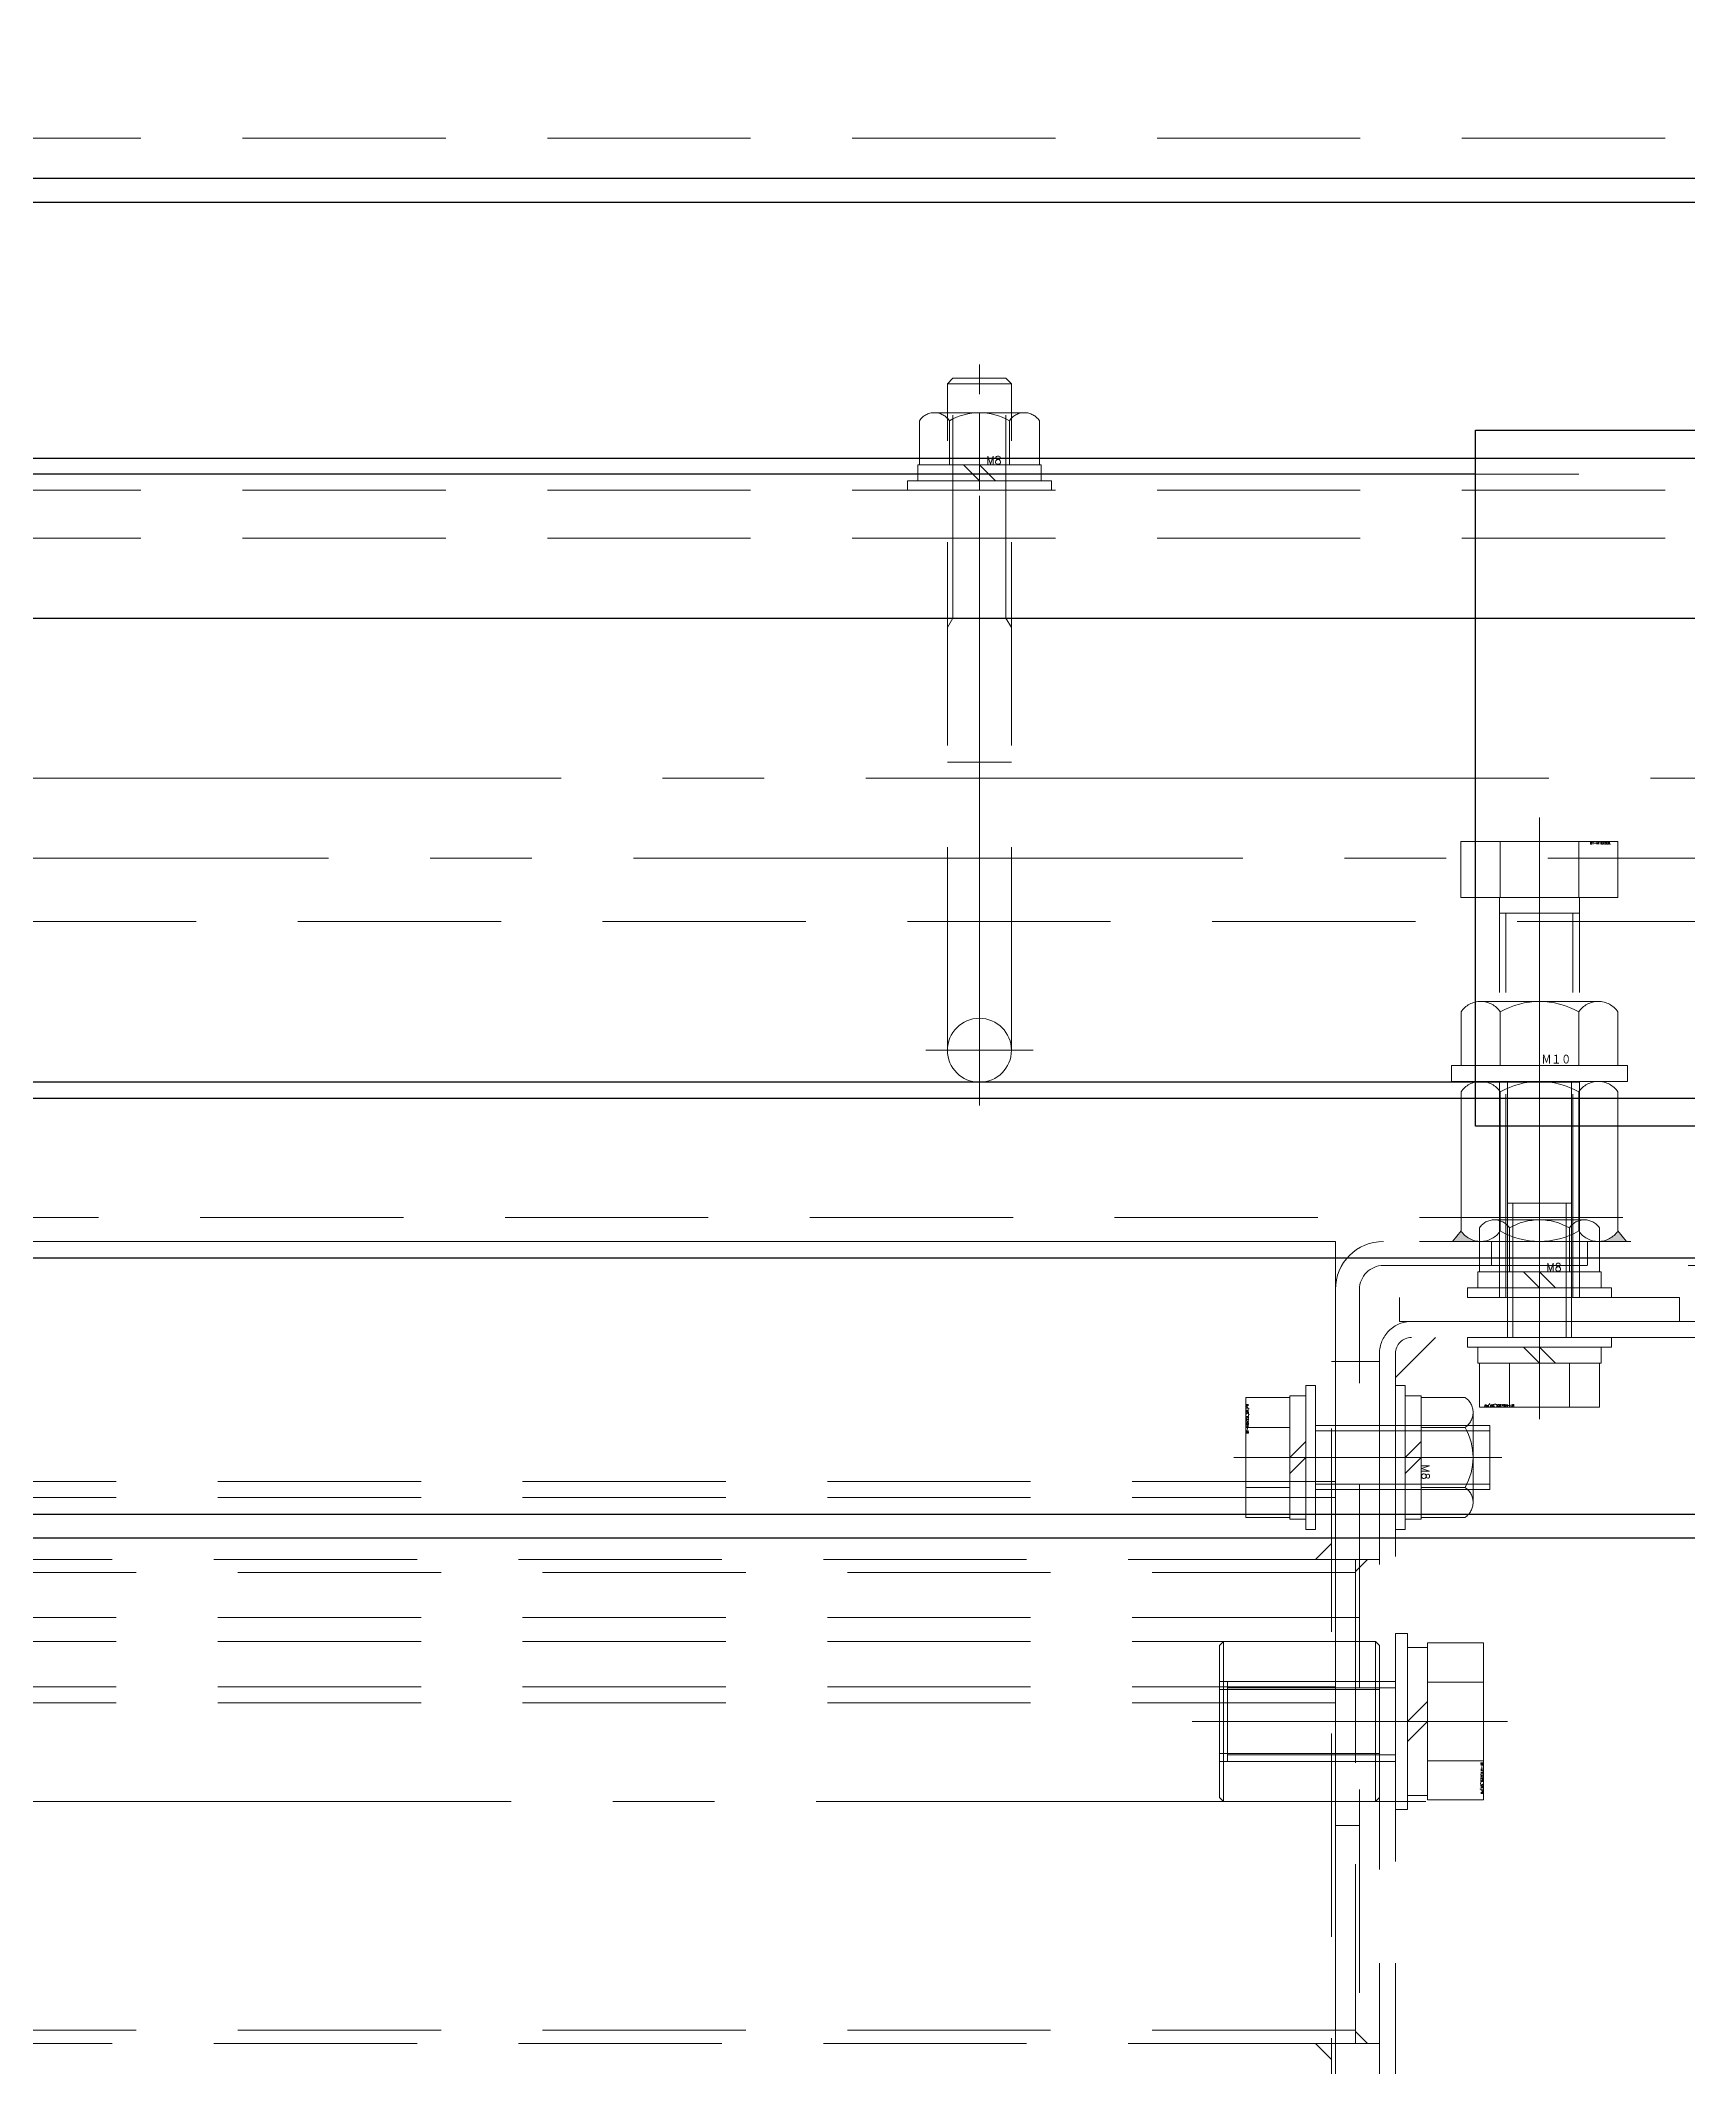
# Model space of a CAD drawing. Header units: millimetres. Extents: x -8731 to 85711, y -14522 to 31379.
# Drawn here: x 76385.5 to 76591.4, y 1396.7 to 1649.9 of the extents above; entities that cross this region are included whole.
import ezdxf
from ezdxf import colors
from ezdxf.entities.mleader import LeaderData, LeaderLine
from ezdxf.enums import TextEntityAlignment as Align
from ezdxf.math import Vec2, Vec3

# ---------------------------------------------------------------- set-up
doc = ezdxf.new("R2010")
doc.units = ezdxf.units.MM
doc.header["$LTSCALE"] = 4
doc.linetypes.add('CENTER2', pattern=[28.575, 19.05, -3.175, 3.175, -3.175])
doc.linetypes.add('HIDDEN', pattern=[9.525, 6.35, -3.175])
for name, color, linetype, lineweight in [('04_HIDDEN', 2, 'HIDDEN', 13), ('05_CENTER', 4, 'CENTER2', 13), ('08_DIM', 3, 'Continuous', 13)]:
    doc.layers.add(name, color=color, linetype=linetype, lineweight=lineweight)
doc.layers.add('10_DRAFT', color=8, linetype='Continuous', lineweight=0, plot=False)
doc.styles.add('KANJI0', font='txt.shx', dxfattribs={"width": 0.9, "height": 30, "bigfont": 'bigfont'})
doc.styles.add('KSS_TXT', font='txt.shx', dxfattribs={"bigfont": 'extfont2.shx'})
doc.styles.add('KSS_TXT_L', font='txt.shx', dxfattribs={"height": 9, "bigfont": 'extfont2.shx'})
doc.styles.get("Standard").update_dxf_attribs({"font": 'txt.shx', "bigfont": 'extfont2.shx'})

# ---------------------------------------------------------------- blocks, each defined once
blk = doc.blocks.new('AM_BALLOON1')
at = {"transparency": 16777216}
blk.add_circle((0, 0), 5, dxfattribs=at)
blk.add_attdef('B_NUMBER', text='', height=3, dxfattribs=at).set_placement((0, 0), align=Align.MIDDLE_CENTER)
blk = doc.blocks.new('_OPEN')
at = {"color": 0, "linetype": 'ByBlock'}
for p, q in [((-1, 0.1667), (0, 0)), ((0, 0), (-1, -0.1667)), ((0, 0), (-1, 0))]:
    blk.add_line(p, q, dxfattribs=at)
blk = doc.blocks.new('A$C44654170_1_1')
at = {"color": 0}
blk.add_lwpolyline([(3, 17.5), (0, 17.5), (0, -17.5), (3, -17.5)], close=True, dxfattribs=at)
at = {"layer": '05_CENTER'}
blk.add_line((6.33, 0), (-3.33, 0), dxfattribs=at)
blk = doc.blocks.new('M8Nza_1_1_1')
at = {"color": 0}
for p, q in [((-7.5, 8.69), (-7.5, 3.2)), ((5.62, 9.7), (-5.63, 9.7)), ((-3.75, 3.2), (-3.75, 8.69)), ((3.75, 8.69), (3.75, 3.2)), ((7.5, 3.2), (7.5, 8.69)), ((-7.7, 3.2), (7.7, 3.2)), ((-7.7, 3.2), (-7.7, 1.2)), ((0, 1.2), (-2, 3.2)), ((0, 3.2), (2, 1.2)), ((7.7, 3.2), (7.7, 1.2))]:
    blk.add_line(p, q, dxfattribs=at)
at = {"color": 0, "linetype": 'CENTER2'}
blk.add_line((0, 9.7), (0, 0), dxfattribs=at)
at = {"color": 0}
blk.add_lwpolyline([(-9, 1.2), (9, 1.2), (9, 0), (-9, 0)], close=True, dxfattribs=at)
for centre, radius, start, end in [((-5.63, 7.45), 2.25, 33.626, 146.374), ((0, 2.2), 7.5, 60, 120), ((5.62, 7.45), 2.25, 33.626, 146.374)]:
    blk.add_arc(centre, radius, start, end, dxfattribs=at)
at = {"layer": '10_DRAFT', "style": 'KSS_TXT'}
blk.add_text('M8', height=1, dxfattribs=at).set_placement((0.87, 3.27))
blk = doc.blocks.new('A$C435F0BD9_1_1_1')
at = {"color": 0, "linetype": 'CENTER2'}
blk.add_line((0, -18.3), (0, 10.2), dxfattribs=at)
at = {"color": 0}
for p, q in [((-7.51, 8.7), (7.51, 8.7)), ((-7.51, 3.2), (-7.51, 8.7)), ((-3.75, 3.2), (-3.75, 8.7)), ((3.75, 3.2), (3.75, 8.7)), ((7.51, 3.2), (7.51, 8.7)), ((-7.7, 3.2), (-7.7, 1.2)), ((7.7, 3.2), (-7.7, 3.2)), ((0, 1.2), (-2, 3.2)), ((0, 3.2), (2, 1.2)), ((7.7, 1.2), (7.7, 3.2)), ((-9, 1.2), (9, 1.2)), ((-9, 1.2), (-9, 0)), ((9, 0), (9, 1.2)), ((-9, 0), (9, 0))]:
    blk.add_line(p, q, dxfattribs=at)
at = {"color": 0, "linetype": 'HIDDEN'}
for p, q in [((-4, -16.8), (-4, 0)), ((-3.32, -16.8), (-3.32, 0)), ((3.32, -16.8), (3.32, 0)), ((4, -16.8), (4, 0)), ((-4, -16.8), (4, -16.8))]:
    blk.add_line(p, q, dxfattribs=at)
at = {"layer": '10_DRAFT', "style": 'KSS_TXT_L'}
blk.add_text('BT-M8x20L,SW,PW', height=0.3, dxfattribs=at).set_placement((3.15, 8.36))
blk = doc.blocks.new('NTFLS-20a_1_1')
at = {"color": 0}
for p, q in [((-9.8, 1.31), (-9.8, 18.69)), ((-7.35, 20), (7.35, 20)), ((-4.9, 1.31), (-4.9, 18.69)), ((4.9, 18.69), (4.9, 1.31)), ((9.8, 18.69), (9.8, 1.31)), ((-7.35, 0), (7.35, 0))]:
    blk.add_line(p, q, dxfattribs=at)
for centre, radius, start, end in [((-7.35, 17.06), 2.94, 33.626, 146.374), ((0, 10.2), 9.8, 60, 120), ((7.35, 17.06), 2.94, 33.626, 146.374), ((-7.35, 2.94), 2.94, 213.626, 326.374), ((0, 9.8), 9.8, 240, 300), ((7.35, 2.94), 2.94, 213.626, 326.374)]:
    blk.add_arc(centre, radius, start, end, dxfattribs=at)
at = {"layer": '04_HIDDEN', "color": 0}
for p, q in [((-5, 20), (-5, 0)), ((-4, 20), (-4, 0)), ((4, 20), (4, 0)), ((5, 20), (5, 0))]:
    blk.add_line(p, q, dxfattribs=at)
at = {"layer": '10_DRAFT', "linetype": 'CENTER2'}
blk.add_line((0, 20), (0, 0), dxfattribs=at)
blk = doc.blocks.new('A$C751B273A_1_1_1')
h = blk.add_hatch(color=3)
h.dxf.hatch_style = 1
h.paths.add_polyline_path([(-47.69, -860.2), (-49, -859.13), (-49, -862.65, -0.251062)])
h = blk.add_hatch(color=3)
h.dxf.hatch_style = 1
h.paths.add_polyline_path([(-47.69, -879.8), (-49, -880.87), (-49, -877.35, 0.251062)])
for p, q in [((-99, -844.5), (-99, 844.5)), ((-49, 844.5), (-49, -844.5)), ((-49, -844.5), (-99, -844.5))]:
    blk.add_line(p, q)
at = {"color": 0}
for p, q in [((-55, -844.5), (-181, -844.5)), ((-122, -844.5), (-122, -847.5)), ((-96, -844.5), (-96, -847.5)), ((-181, -847.5), (-55, -847.5)), ((-52, -850.5), (-52, -919.5)), ((-49, -919.5), (-49, -850.5))]:
    blk.add_line(p, q, dxfattribs=at)
at = {"color": 3}
for p, q in [((-47.69, -860.2), (-49, -859.13)), ((-47.69, -879.8), (-49, -880.87))]:
    blk.add_line(p, q, dxfattribs=at)
at = {"color": 0}
blk.add_lwpolyline([(-79, -844.5), (-79, 844.5), (-179, 844.5), (-179, -844.5)], close=True, dxfattribs=at)
for radius in [6, 3]:
    blk.add_arc((-55, -850.5), radius, 0, 90, dxfattribs=at)
at = {"layer": '04_HIDDEN'}
for p, q in [((-106.67, -844.5), (-106.67, 844.5)), ((-104.67, -844.5), (-104.67, 844.5)), ((-99, -844.5), (-99, 844.5)), ((-96, -844.5), (-96, 844.5)), ((-81, -844.5), (-81, 844.5)), ((-49, -864), (-52, -864)), ((-49, -876), (-52, -876))]:
    blk.add_line(p, q, dxfattribs=at)
at = {"layer": '05_CENTER'}
blk.add_line((-26.5, -870), (-54.96, -870), dxfattribs=at)
at = {"layer": '10_DRAFT'}
blk.add_line((-109, -844.5), (-109, -847.5), dxfattribs=at)
at = {"color": 4, "rotation": 270}
blk.add_blockref('NTFLS-20a_1_1', (-49, -870), dxfattribs=at)
blk = doc.blocks.new('A$C68F274FF_1_1')
at = {"color": 0}
blk.add_line((-1955, 3), (145, 3), dxfattribs=at)
blk.add_lwpolyline([(-1955, 0), (145, 0), (145, 35), (140, 40), (-1950, 40), (-1955, 35)], close=True, dxfattribs=at)
blk = doc.blocks.new('M10Nu_1_1_1')
at = {"color": 0}
for p, q in [((-7.35, 8), (7.35, 8)), ((-9.8, 0), (-9.8, 6.69)), ((-4.9, 0), (-4.9, 6.69)), ((4.9, 6.69), (4.9, 0)), ((9.8, 6.69), (9.8, 0)), ((-9.8, 0), (9.8, 0))]:
    blk.add_line(p, q, dxfattribs=at)
at = {"color": 0, "linetype": 'CENTER2'}
blk.add_line((0, 8), (0, 0), dxfattribs=at)
at = {"color": 0}
for centre, radius, start, end in [((-7.35, 5.06), 2.94, 33.626, 146.374), ((0, -1.8), 9.8, 60, 120), ((7.35, 5.06), 2.94, 33.626, 146.374)]:
    blk.add_arc(centre, radius, start, end, dxfattribs=at)
at = {"layer": '10_DRAFT', "style": 'KANJI0', "width": 0.82}
blk.add_text('Ｍ１０', height=1.25, dxfattribs=at).set_placement((0.26, 0.12))
blk = doc.blocks.new('A$C7A442ECB_1_1')
at = {"color": 0, "linetype": 'CENTER2'}
blk.add_line((0, -3), (0, 60), dxfattribs=at)
at = {"color": 0}
for p, q in [((-9.81, 57), (9.81, 57)), ((-9.81, 50), (-9.81, 57)), ((-4.91, 50), (-4.91, 57)), ((4.91, 50), (4.91, 57)), ((9.81, 50), (9.81, 57)), ((-9.81, 50), (9.81, 50))]:
    blk.add_line(p, q, dxfattribs=at)
at = {"color": 0, "linetype": 'HIDDEN'}
for p, q in [((-5, 0), (-5, 50)), ((5, 0), (5, 50)), ((-5, 48.04), (5, 48.04)), ((-4.19, 0), (-4.19, 48.04)), ((4.19, 0), (4.19, 48.04)), ((-5, 0), (5, 0))]:
    blk.add_line(p, q, dxfattribs=at)
at = {"layer": '10_DRAFT', "style": 'KSS_TXT_L'}
blk.add_text('BT-M10x50L', height=0.3, dxfattribs=at).set_placement((6.32, 56.66))
blk = doc.blocks.new('A$C50AA2148_1_1')
blk.add_lwpolyline([(-11, 27), (11, 27), (11, 29), (-11, 29)], close=True)
for name, p in [('A$C7A442ECB_1_1', (0, 0)), ('A$C68F274FF_1_1', (35, 7)), ('M10Nu_1_1_1', (0, 29))]:
    blk.add_blockref(name, p)
at = {"rotation": 90}
blk.add_blockref('A$C751B273A_1_1_1', (-870, 56), dxfattribs=at)
blk = doc.blocks.new('A$C7AFA21F4_1_1_1')
at = {"color": 0, "linetype": 'CENTER2'}
blk.add_line((0, -24), (0, 14), dxfattribs=at)
at = {"color": 0}
for p, q in [((-9.81, 11), (9.81, 11)), ((-9.81, 4), (-9.81, 11)), ((-4.91, 4), (-4.91, 11)), ((4.91, 4), (4.91, 11)), ((9.81, 4), (9.81, 11)), ((9.81, 4), (-9.81, 4)), ((-9.25, 4), (-9.25, 1.5)), ((0, 1.5), (-2.5, 4)), ((0, 4), (2.5, 1.5)), ((9.25, 1.5), (9.25, 4)), ((-11, 1.5), (11, 1.5)), ((-11, 1.5), (-11, 0)), ((-11, 0), (11, 0)), ((11, 0), (11, 1.5))]:
    blk.add_line(p, q, dxfattribs=at)
at = {"color": 0, "linetype": 'HIDDEN'}
for p, q in [((-5, -21), (-5, 0)), ((-4.19, -21), (-4.19, 0)), ((4.19, -21), (4.19, 0)), ((5, -21), (5, 0)), ((-5, -21), (5, -21))]:
    blk.add_line(p, q, dxfattribs=at)
at = {"layer": '10_DRAFT', "style": 'KSS_TXT_L'}
blk.add_text('BT-M10x25L,SW,PW', height=0.3, dxfattribs=at).set_placement((5.1, 10.66))
blk = doc.blocks.new('FWTAS-D20-M10-T20.0a_1_1')
at = {"color": 0}
for p, q in [((-10, -0.5), (10, -0.5)), ((-10, -19.5), (10, -19.5))]:
    blk.add_line(p, q, dxfattribs=at)
blk.add_lwpolyline([(-9.5, -20), (9.5, -20), (10, -19.5), (10, -0.5), (9.5, 0), (-9.5, 0), (-10, -0.5), (-10, -19.5)], close=True, dxfattribs=at)
at = {"layer": '04_HIDDEN', "color": 0}
for p, q in [((-5, 0), (-5, -20)), ((-4, 0), (-4, -20)), ((4, 0), (4, -20)), ((5, 0), (5, -20))]:
    blk.add_line(p, q, dxfattribs=at)
at = {"layer": '05_CENTER', "color": 0}
blk.add_line((0, -23.39), (0, 3.39), dxfattribs=at)
blk = doc.blocks.new('A$C46CB4146_1_1_1')
at = {"color": 0, "linetype": 'CENTER2'}
blk.add_line((0, -23.3), (0, 10.2), dxfattribs=at)
at = {"color": 0}
for p, q in [((-7.51, 8.7), (7.51, 8.7)), ((-7.51, 3.2), (-7.51, 8.7)), ((-3.75, 3.2), (-3.75, 8.7)), ((3.75, 3.2), (3.75, 8.7)), ((7.51, 3.2), (7.51, 8.7)), ((-7.7, 3.2), (-7.7, 1.2)), ((7.7, 3.2), (-7.7, 3.2)), ((0, 1.2), (-2, 3.2)), ((0, 3.2), (2, 1.2)), ((7.7, 1.2), (7.7, 3.2)), ((-9, 1.2), (9, 1.2)), ((-9, 1.2), (-9, 0)), ((9, 0), (9, 1.2)), ((-9, 0), (9, 0))]:
    blk.add_line(p, q, dxfattribs=at)
at = {"color": 0, "linetype": 'HIDDEN'}
for p, q in [((-4, -21.8), (-4, 0)), ((-3.32, -21.8), (-3.32, 0)), ((3.32, -21.8), (3.32, 0)), ((4, -21.8), (4, 0)), ((-4, -21.8), (4, -21.8))]:
    blk.add_line(p, q, dxfattribs=at)
at = {"layer": '10_DRAFT', "style": 'KSS_TXT_L'}
blk.add_text('BT-M8x25L,SW,PW', height=0.3, dxfattribs=at).set_placement((2.97, 8.36))
blk = doc.blocks.new('A$C50D93131_1_1_1')
at = {"color": 0}
for p, q in [((-10, 113), (-10, 115)), ((-48, 108), (-43, 113)), ((-10, 113), (-46, 113)), ((-10, 113), (50, 2)), ((82, 113), (-10, 113)), ((82, 113), (92, 103)), ((-48, 111), (-48, 4)), ((92, 103), (92, 73)), ((50, 2), (92, 73)), ((-48, 7), (-43, 2)), ((-46, 2), (50, 2))]:
    blk.add_line(p, q, dxfattribs=at)
blk.add_lwpolyline([(-10, 115), (-46, 115, 0.414214), (-50, 111), (-50, 4, 0.414214), (-46, 0), (50, 0), (50, 2)], format="xyb", dxfattribs=at)
blk.add_circle((75, 93), 6, dxfattribs=at)
for centre, start, end in [((-46, 111), 90, 180), ((-46, 4), 180, 270)]:
    blk.add_arc(centre, 2, start, end, dxfattribs=at)
at = {"layer": '05_CENTER'}
for p, q in [((-30, 118.91), (-30, 109.09)), ((75, 83.66), (75, 102.34)), ((-42.39, 98), (-55.61, 98)), ((84.34, 93), (65.66, 93)), ((-42.39, 65), (-55.61, 65)), ((-42.39, 12), (-55.61, 12)), ((0, -5.61), (0, 7.61))]:
    blk.add_line(p, q, dxfattribs=at)
at = {"layer": '10_DRAFT'}
blk.add_line((-48, 55), (-50, 55), dxfattribs=at)
blk = doc.blocks.new('A$C76D83096_1_1_1')
at = {"color": 0}
for p, q in [((6, 30.25), (1694, 30.25)), ((6, -30.25), (1694, -30.25))]:
    blk.add_line(p, q, dxfattribs=at)
blk.add_lwpolyline([(0, -55), (6, -55), (6, 55), (0, 55)], close=True, dxfattribs=at)
at = {"color": 3}
for points in [[(6, 30.25), (8, 30.25), (8, 30.25), (6, 32.25)], [(3, 30.25), (3, 28.75), (1.5, 30.25), (1.5, 30.25)], [(3, -30.25), (3, -28.75), (1.5, -30.25), (1.5, -30.25)], [(6, -30.25), (8, -30.25), (8, -30.25), (6, -32.25)]]:
    blk.add_lwpolyline(points, close=True, dxfattribs=at)
at = {"layer": '04_HIDDEN'}
for p, q in [((0, 30.25), (6, 30.25)), ((3, 30.25), (3, -30.25)), ((3, 28.6), (1697, 28.6)), ((0, -30.25), (6, -30.25)), ((3, -28.6), (1697, -28.6))]:
    blk.add_line(p, q, dxfattribs=at)
at = {"layer": '05_CENTER'}
for p, q in [((-5.79, 43), (11.69, 43)), ((-5.79, 0), (1705.69, 0))]:
    blk.add_line(p, q, dxfattribs=at)
blk = doc.blocks.new('A$C081D2C41_1')
for name, p, rotation in [('A$C50AA2148_1_1', (-7, -870), 270), ('A$C50D93131_1_1_1', (-125, -900), 270), ('M8Nza_1_1_1', (-27, -852), 180), ('A$C435F0BD9_1_1_1', (-12, -870), 89.99999999999999), ('M8Nza_1_1_1', (-7, -870), 270)]:
    blk.add_blockref(name, p, dxfattribs=dict(rotation=rotation))
at = {"xscale": -1, "rotation": 270}
blk.add_blockref('A$C76D83096_1_1_1', (-70, -850), dxfattribs=at)
for name, p in [('A$C46CB4146_1_1_1', (-27, -842)), ('A$C44654170_1_1', (-10, -870))]:
    blk.add_blockref(name, p)
at = {"layer": '04_HIDDEN', "rotation": 180}
blk.add_blockref('A$C7AFA21F4_1_1_1', (-60, -852), dxfattribs=at)
at = {"layer": '04_HIDDEN', "color": 4, "rotation": 180}
blk.add_blockref('FWTAS-D20-M10-T20.0a_1_1', (-60, -850), dxfattribs=at)
blk = doc.blocks.new('バルブソケット(TS-VS)-65mma_1')
at = {"color": 0}
for p, q in [((70, 50.21), (70, -50.21)), ((85, 50.21), (70, 50.21)), ((85, -50.21), (85, 50.21)), ((0, -43.5), (0, 43.5)), ((0, 43.5), (70, 43.5)), ((87.69, 37.99), (85, 37.99)), ((85.42, 37.99), (88, 36.5)), ((87.69, 37.99), (115, 37.14)), ((88, 37.98), (88, -37.98)), ((88, 36.5), (116.48, 35.61)), ((115, 37.14), (115, -37.14)), ((115, 37.14), (118, 34.05)), ((118, 34.05), (118, -34.05)), ((85, 25.1), (70, 25.1)), ((85, -25.1), (70, -25.1)), ((115, -37.14), (118, -34.05)), ((85.42, -37.99), (88, -36.5)), ((87.69, -37.99), (115, -37.14)), ((88, -36.5), (116.48, -35.61)), ((87.69, -37.99), (85, -37.99)), ((70, -43.5), (0, -43.5)), ((70, -50.21), (85, -50.21))]:
    blk.add_line(p, q, dxfattribs=at)
at = {"layer": '05_CENTER', "color": 0}
blk.add_line((123.49, 0), (0, 0), dxfattribs=at)
at = {"layer": '10_DRAFT'}
for p, q in [((0, 38), (12.94, 38)), ((100.54, -37.59), (100.54, 37.59)), ((105.06, 31), (118, 31)), ((105.06, -31), (118, -31)), ((0, -38), (12.94, -38))]:
    blk.add_line(p, q, dxfattribs=at)
at = {"layer": '10_DRAFT', "style": 'KSS_TXT'}
blk.add_text('65mm', height=6, dxfattribs=at).set_placement((42.71, 2.46))
blk = doc.blocks.new('A$C48C628A5_1_1_1')
for p, q in [((1942, -792), (1611, -792)), ((1942, -868), (1611, -868))]:
    blk.add_line(p, q)
at = {"layer": '05_CENTER'}
blk.add_line((1942, -830), (1611, -830), dxfattribs=at)
at = {"color": 4}
blk.add_blockref('バルブソケット(TS-VS)-65mma_1', (1942, -830), dxfattribs=at)
blk = doc.blocks.new('A$C6DBB619B_1_1_1')
at = {"color": 0}
for p, q in [((313, 2050), (313, 50)), ((357, 2050), (357, 50)), ((363, 2050), (363, 50))]:
    blk.add_line(p, q, dxfattribs=at)
blk = doc.blocks.new('A$C3E533E69_1_1_1')
at = {"color": 0}
for p, q in [((-4, 36), (-4, -47.32)), ((4, 36), (4, -47.32)), ((-3.32, -18), (-4, -16.83)), ((3.32, -18), (4, -16.83)), ((-4, -18), (4, -18)), ((-3.32, -18), (-3.32, -48)), ((3.32, -18), (3.32, -48)), ((-4, -47.32), (4, -47.32)), ((-4, -47.32), (-3.32, -48)), ((-3.32, -48), (3.32, -48)), ((4, -47.32), (3.32, -48))]:
    blk.add_line(p, q, dxfattribs=at)
blk.add_arc((0, 36), 4, 0, 180)
at = {"layer": '04_HIDDEN', "color": 0}
blk.add_arc((0, 36), 4, 180, 0, dxfattribs=at)
at = {"layer": '05_CENTER', "color": 0}
for p, q in [((0, 42.9), (0, -49.71)), ((-6.7, 36), (6.7, 36))]:
    blk.add_line(p, q, dxfattribs=at)
at = {"layer": '10_DRAFT'}
blk.add_line((4, 0), (-4, 0), dxfattribs=at)
blk = doc.blocks.new('A$C1F4C6102_1_1_1')
at = {"color": 4}
blk.add_blockref('A$C3E533E69_1_1_1', (0, 36), dxfattribs=at)
at = {"color": 4, "rotation": 180}
blk.add_blockref('M8Nza_1_1_1', (0, 2), dxfattribs=at)
blk = doc.blocks.new('A$C4032155D_1_1')
for name, p, rotation in [('A$C6DBB619B_1_1_1', (-2100, 3), 270), ('A$C1F4C6102_1_1_1', (-250, -352), 180)]:
    blk.add_blockref(name, p, dxfattribs=dict(rotation=rotation))
blk = doc.blocks.new('A$C08BD3208_1_1')
at = {"color": 0}
for points in [[(-959, 30), (959, 30)], [(959, -30), (-959, -30)]]:
    blk.add_lwpolyline(points, dxfattribs=at)
at = {"layer": '05_CENTER'}
blk.add_line((1061.54, 0), (-1061.54, 0), dxfattribs=at)
blk = doc.blocks.new('A$C18077F98_1_1_1')
blk.add_blockref('A$C08BD3208_1_1', (1050, -60.5))
blk = doc.blocks.new('A$C6CE94B02_1_1_1')
at = {"color": 0}
for p, q in [((-1000, 82), (1000, 82)), ((-1000, -82), (1000, -82))]:
    blk.add_line(p, q, dxfattribs=at)
for points in [[(-1000, 85), (1000, 85)], [(1000, -85), (-1000, -85)]]:
    blk.add_lwpolyline(points, dxfattribs=at)
blk.add_lwpolyline([(905, -50), (445, -50, -0.414214), (425, -30), (425, 30, -0.414214), (445, 50), (905, 50, -0.414214), (925, 30), (925, -30, -0.414214)], format="xyb", close=True, dxfattribs=at)
blk = doc.blocks.new('A$C6B5E16F8_1_1')
for p, q in [((-575, -3), (-75, -3)), ((-575, -63), (-75, -63))]:
    blk.add_line(p, q)
blk.add_blockref('A$C6CE94B02_1_1_1', (-1000, -33))
at = {"layer": '04_HIDDEN'}
blk.add_blockref('A$C18077F98_1_1_1', (-2050, 27.5), dxfattribs=at)

msp = doc.modelspace()

# ---------------------------------------------------------------- block references
for name, p in [('A$C48C628A5_1_1_1', (74622.86234, 2387.69256)), ('A$C6B5E16F8_1_1', (76702.86232, 1580.69256))]:
    msp.add_blockref(name, p)
at = {"layer": '04_HIDDEN'}
msp.add_blockref('A$C4032155D_1_1', (76752.86234, 1947.69256), dxfattribs=at)
at = {"layer": '04_HIDDEN', "rotation": 90}
msp.add_blockref('A$C081D2C41_1', (75702.86232, 1499.80056), dxfattribs=at)

# ---------------------------------------------------------------- leaders
at = {"layer": '08_DIM'}
ml = msp.add_multileader_block('Standard', dxfattribs=at)
ml.set_content('AM_BALLOON1', color=256, scale=15)
ml.set_attribute('B_NUMBER', 'G', width=0)
ml.set_leader_properties(color=256, linetype='ByLayer', lineweight=-1)
ml.set_arrow_properties(name='OPEN')
ml.build(insert=Vec2(0, 0))
ml.multileader.update_dxf_attribs({"leader_type": 0, "has_dogleg": 0, "text_right_attachment_type": 6, "dogleg_length": 0, "arrow_head_size": 30, "scale": 15, "block_connection_type": 1})
ctx = ml.context
ctx.base_point, ctx.scale, ctx.char_height, ctx.arrow_head_size, ctx.landing_gap_size, ctx.plane_origin = Vec3(77538.8127, 2880.80037), 15, 60, 30, 30, Vec3(77538.8127, 2880.80037)
ctx.right_attachment, ctx.attachment_type = 6, 1
notes = []
notes.append((ctx, [(0, (0, 0, 0), (0, 0), (1, 0), 1, [])]))
ctx.block.insert = Vec3(77538.8127, 2880.80037)
ml = msp.add_multileader_block('Standard', dxfattribs=at)
ml.set_content('AM_BALLOON1', color=256, scale=15)
ml.set_attribute('B_NUMBER', 'H', width=0)
ml.set_leader_properties(color=256, linetype='ByLayer', lineweight=-1)
ml.set_arrow_properties(name='OPEN')
ml.build(insert=Vec2(0, 0))
ml.multileader.update_dxf_attribs({"leader_type": 0, "has_dogleg": 0, "text_right_attachment_type": 6, "dogleg_length": 0, "arrow_head_size": 30, "scale": 15, "block_connection_type": 1})
ctx = ml.context
ctx.base_point, ctx.scale, ctx.char_height, ctx.arrow_head_size, ctx.landing_gap_size, ctx.plane_origin = Vec3(77409.17981, 2739.35861), 15, 60, 30, 30, Vec3(77409.17981, 2739.35861)
ctx.right_attachment, ctx.attachment_type = 6, 1
notes.append((ctx, [(0, (0, 0, 0), (0, 0), (1, 0), 1, [])]))
ctx.block.insert = Vec3(77409.17981, 2739.35861)
ml = msp.add_multileader_block('Standard', dxfattribs=at)
ml.set_content('AM_BALLOON1', color=256, scale=15)
ml.set_attribute('B_NUMBER', 'I', width=0)
ml.set_leader_properties(color=256, linetype='ByLayer', lineweight=-1)
ml.set_arrow_properties(name='OPEN')
ml.build(insert=Vec2(0, 0))
ml.multileader.update_dxf_attribs({"leader_type": 0, "has_dogleg": 0, "text_right_attachment_type": 6, "dogleg_length": 0, "arrow_head_size": 30, "scale": 15, "block_connection_type": 1})
ctx = ml.context
ctx.base_point, ctx.scale, ctx.char_height, ctx.arrow_head_size, ctx.landing_gap_size, ctx.plane_origin = Vec3(77551.89496, 2589.59678), 15, 60, 30, 30, Vec3(77551.89496, 2589.59678)
ctx.right_attachment, ctx.attachment_type = 6, 1
notes.append((ctx, [(0, (0, 0, 0), (0, 0), (1, 0), 1, [])]))
ctx.block.insert = Vec3(77551.89496, 2589.59678)
ml = msp.add_multileader_block('Standard', dxfattribs=at)
ml.set_content('AM_BALLOON1', color=256, scale=6.25)
ml.set_attribute('B_NUMBER', '120', width=0)
ml.set_leader_properties(color=256, linetype='ByLayer', lineweight=-1)
ml.set_arrow_properties(name='OPEN')
ml.build(insert=Vec2(0, 0))
ml.multileader.update_dxf_attribs({"leader_type": 0, "has_dogleg": 0, "text_right_attachment_type": 6, "dogleg_length": 0, "arrow_head_size": 12.5, "scale": 2.5, "block_connection_type": 1})
ctx = ml.context
ctx.base_point, ctx.scale, ctx.char_height, ctx.arrow_head_size, ctx.landing_gap_size, ctx.plane_origin = Vec3(82283.06772, 2548.57113), 2.5, 25, 12.5, 12.5, Vec3(82283.06772, 2548.57113)
ctx.right_attachment, ctx.attachment_type = 6, 1
notes.append((ctx, [(0, (0, 0, 0), (0, 0), (1, 0), 1, [])]))
ctx.block.insert = Vec3(82283.06772, 2548.57113)
for ctx, leaders in notes:
    for number, flags, end, landing, length, lines in leaders:
        leader = LeaderData()
        leader.index, (leader.has_last_leader_line, leader.has_dogleg_vector, leader.attachment_direction) = number, flags
        leader.last_leader_point, leader.dogleg_vector, leader.dogleg_length = Vec3(end), Vec3(landing), length
        for number, points, colour, breaks in lines:
            line = LeaderLine()
            line.index, line.vertices, line.color, line.breaks = number, Vec3.list(points), colors.encode_raw_color(colour), breaks
            leader.lines.append(line)
        ctx.leaders.append(leader)

doc.saveas('drawing.dxf')
